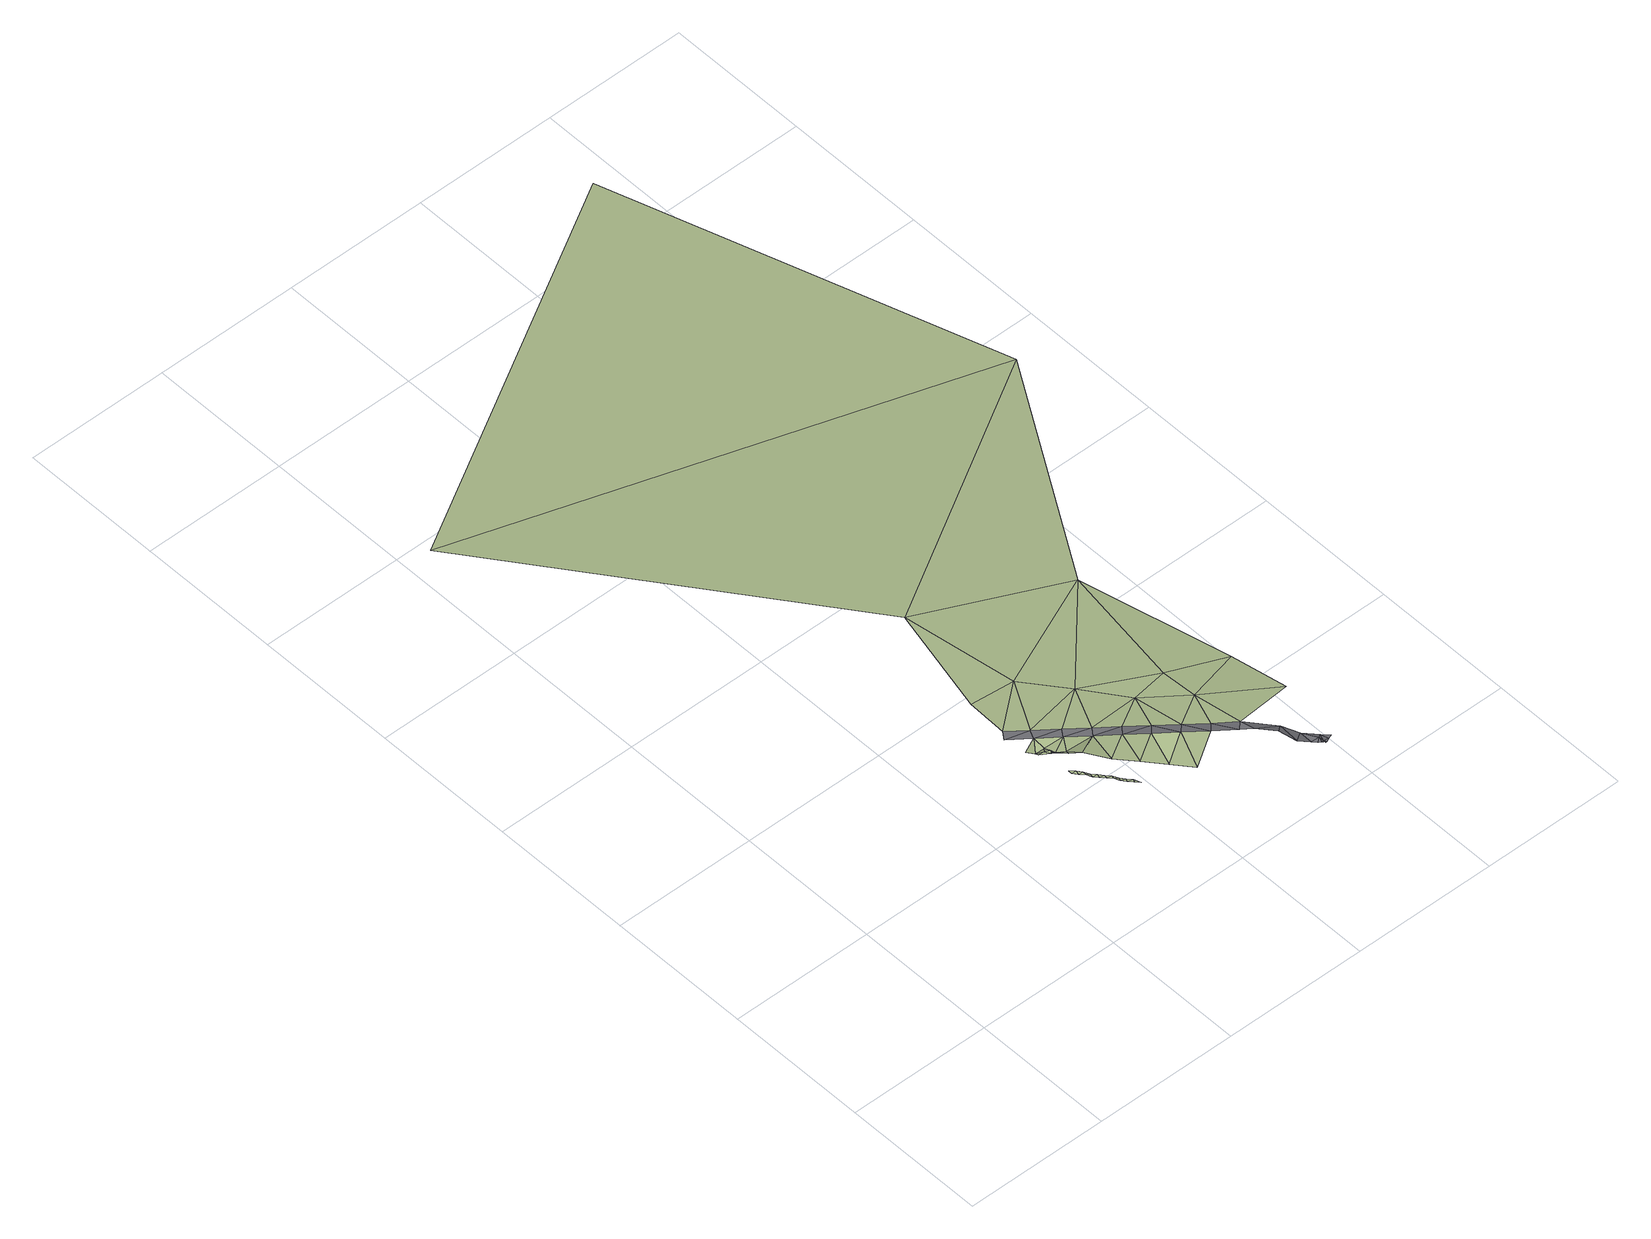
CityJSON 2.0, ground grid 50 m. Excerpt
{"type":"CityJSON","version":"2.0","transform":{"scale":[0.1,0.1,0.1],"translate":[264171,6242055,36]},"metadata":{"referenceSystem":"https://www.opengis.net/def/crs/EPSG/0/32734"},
"CityObjects":{
"terrain1":{"type":"TINRelief","geometry":[{"type":"CompositeSurface","lod":"1","boundaries":[[[0,1,2]],[[1,0,3]],[[3,4,1]],[[4,3,5]],[[5,6,4]],[[6,5,7]],[[7,8,6]],[[8,7,9]],[[10,11,12]],[[9,13,8]],[[14,11,10]],[[13,9,15]],[[15,16,13]],[[16,15,17]],[[11,14,18]],[[19,14,20]],[[12,21,22]],[[20,23,19]],[[18,14,19]],[[23,24,19]],[[11,25,12]],[[17,26,16]],[[26,17,27]],[[25,11,18]],[[24,28,19]],[[19,28,18]],[[29,28,24]],[[27,30,26]],[[30,27,31]],[[25,18,28]],[[21,12,25]],[[31,32,30]],[[32,31,33]],[[34,29,35]],[[34,28,29]],[[33,36,32]],[[36,33,37]],[[38,34,35]],[[39,25,28]],[[39,28,34]],[[25,39,21]],[[40,34,38]],[[38,41,40]],[[34,40,39]],[[42,43,44]],[[43,42,45]],[[46,47,41]],[[40,41,47]],[[44,48,49]],[[50,51,46]],[[47,46,51]],[[52,49,48]],[[44,49,42]],[[50,53,54]],[[55,45,42]],[[51,50,54]],[[56,52,57]],[[54,53,58]],[[52,56,49]],[[56,57,59]],[[56,59,60]],[[61,56,60]],[[61,60,62]],[[63,49,56]],[[62,64,61]],[[49,65,42]],[[65,55,42]],[[56,61,63]],[[66,61,64]],[[65,49,63]],[[61,67,63]],[[67,61,66]],[[68,69,55]],[[65,63,67]],[[68,55,65]],[[68,70,69]]]}]},
"road1":{"type":"Road","attributes":{"highway":"motorway","name":"Nelson Mandela Boulevard","surface":"asphalt","lanes":3,"width":6.6,"oneway":"yes"},"geometry":[{"type":"MultiSurface","lod":"1","boundaries":[[[48,44,21]],[[43,71,44]],[[64,72,73]],[[74,75,76]],[[76,75,77]],[[73,78,64]],[[79,80,81]],[[76,82,83]],[[74,76,83]],[[84,85,86]],[[86,85,87]],[[78,73,88]],[[80,78,88]],[[84,77,85]],[[78,80,79]],[[89,90,91]],[[84,90,89]],[[92,84,89]],[[92,82,84]],[[84,82,76]],[[77,84,76]],[[86,90,84]],[[60,59,54]],[[72,64,62]],[[52,39,40]],[[47,57,40]],[[79,90,86]],[[81,91,90]],[[44,71,21]],[[90,79,81]],[[62,60,58]],[[59,57,47]],[[39,52,48]],[[40,57,52]],[[48,21,39]],[[60,54,58]],[[72,62,58]],[[47,51,59]],[[54,59,51]]]}]}
},
"vertices":[
[638,329,354],[653,328,354],[639,343,354],[652,314,352],[667,313,352],[666,300,352],[681,298,346],[679,285,346],[695,283,346],[693,271,344],[630,459,336],[649,458,336],[641,486,311],[709,267,344],[659,441,336],[707,256,344],[723,252,344],[721,242,344],[666,449,336],[667,443,336],[662,439,336],[679,535,310],[613,497,328],[665,437,336],[668,434,336],[675,486,311],[737,237,337],[734,227,337],[684,449,315],[682,419,339],[751,222,334],[748,212,334],[765,207,334],[762,198,334],[711,432,315],[696,404,339],[778,192,327],[775,183,334],[723,374,347],[744,481,312],[808,427,314],[779,313,327],[802,756,289],[633,617,308],[694,566,310],[650,770,290],[835,253,324],[873,372,317],[763,508,312],[907,612,296],[891,192,319],[937,318,319],[829,453,313],[946,132,315],[1002,264,320],[762,1175,258],[1008,467,300],[894,398,315],[1067,209,322],[959,343,317],[1024,288,318],[1138,358,304],[1089,233,318],[1139,491,293],[1154,179,323],[1239,964,241],[1360,210,299],[1341,423,271],[1772,1812,121],[2,2358,153],[1418,3224,4],
[614,590,307],[1131,155,324],[1164,130,324],[1328,7,251],[1329,7,245],[1328,8,251],[1332,7,245],[1245,109,294],[1291,74,260],[1254,46,274],[1291,27,260],[1325,8,251],[1327,7,251],[1326,14,251],[1346,13,245],[1336,39,250],[1360,19,245],[1219,87,309],[1318,12,251],[1319,25,260],[1309,17,251],[1323,9,251]
]}
